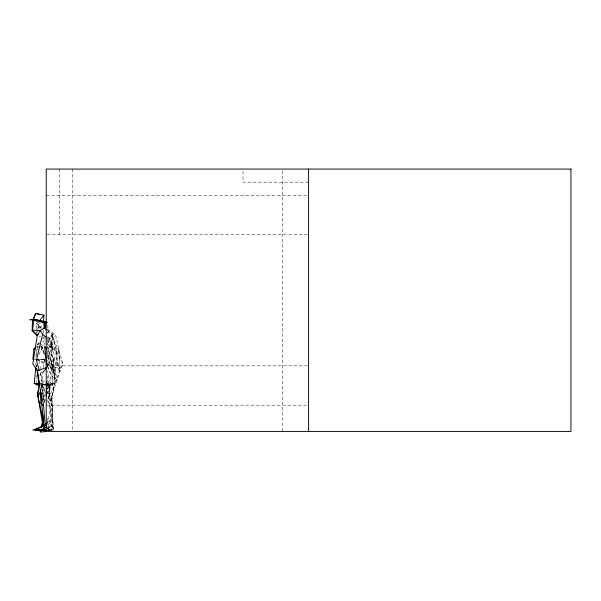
<?xml version="1.0" encoding="UTF-8"?>
<svg xmlns="http://www.w3.org/2000/svg" width="601" height="601" viewBox="0 0 601 601"><rect width="100%" height="100%" fill="white"/><g stroke="black" fill="none" stroke-linecap="round" stroke-linejoin="round"><path stroke-width="0.45" stroke-dasharray="3 2.25" d="M47.081 385.489L52.295 385.496C58.665 370.629 54.533 353.26 49.38 338.506L47.269 337.229M53.106 359.571L52.918 370.599L54.946 379.036L52.099 364.506L52.039 346.176L47.659 341.248L53.106 359.571L54.946 379.036L52.069 376.203L47.787 366.46L47.351 363.951M35.467 364.942L35.504 363.087M46.555 429.189L52.054 425.696L52.542 406.937L49.29 394.707L50.146 384.159L45.856 384.648M47.246 329.1L55.502 334.682L58.56 348.234L63.015 364.161L60.115 368.368L57.057 379.223L50.183 385.098L49.695 399.996L51.108 430.301L51.911 430.429L51.558 400.792L55.127 377.946M36 357.437L36.285 349.414M51.806 346.206L49.38 338.506L52.37 334.374L52.407 349.459L51.01 355.153L52.37 334.374L48.35 331.85L47.426 329.851M36.083 366.956L36.195 365.123M36.203 328.717L36.563 323.278L39.14 322.151M52.542 406.937L49.057 396.87L50.146 384.159L46.953 384.805M46.442 423.457L49.537 420.212L48.658 429.918L46.886 429.918M43.385 367.564L44.617 357.505M47.441 338.386L50.199 340.737L56.569 351.397L63.015 364.161L59.739 371.936L51.814 396.299L48.238 398.921L50.183 385.098L54.496 383.198L57.057 379.223L54.368 367.249L47.216 352.539M36.428 355.236L38.179 343.246M47.321 424.569L50.386 406.081L47.419 398.673M41.304 388.637L42.055 384.129L46.57 384.663M51.558 400.792L54.496 383.198M35.842 334.156L36.481 331.489M36.691 330.595L38.163 324.367L41.522 323.053M44.451 335.531L42.874 342.089L45.27 341.668M41.341 387.78L42.453 383.303L42.536 394.241M42.408 428.919L44.166 428.663L44.992 425.538M39.876 375.377L40.62 372.763L40.455 371.02M44.339 402.475L45.218 399.868M47.261 393.783L50.183 385.098L39.914 379.193M43.392 428.904L44.271 426.334M47.133 353.516L51.243 361.644L52.069 376.203L55.187 378.427L46.855 342.818L52.407 349.459L50.582 338.431L52.37 334.374M48.238 398.921L57.057 379.223M45.248 394.098L44.106 396.547L45.022 400.101M47.517 389.2L49.41 385.121L50.574 384.294L50.101 373.011L47.306 366.197M43.61 429.114L44.707 426.763M41.341 395.593L44.992 388.013M47.359 418.476L49.162 426.545L53.061 430.308L51.814 396.299L53.399 429.625L53.061 430.308L47.471 430.188M41.574 389.335L43.963 384.55M45.15 363.027L44.512 359.39L45.255 357.926M38.975 354.372L45.27 342.36M44.97 402.632L43.377 396.42L45.098 393.197M47.254 389.155L49.41 385.121L45.774 384.738M36.751 332.563L39.012 328.582L42.731 325.118M37.014 345.214L39.997 340.744M42.829 338.851L43.926 337.341M45.21 361.088L44.512 359.39L35.94 359.225L43.325 359.518L44.79 357.58M45.526 364.852L47.787 366.46L49.132 364.762L47.329 347.393M47.246 333.179L48.35 331.85L47.569 323.608M42.694 429.159L45.195 426.394M47.051 333.082L48.35 331.85M40.072 342.615L36.518 345.966L39.621 347.611M54.368 367.249L60.115 368.368L56.689 363.132L59.461 360.983L58.56 348.234M47.517 322.414L47.487 321.911M47.284 428.581L52.054 425.696M37.097 347.213L38.577 346.364M45.834 427.957L49.162 426.545M45.188 392.791L42.423 385.046L40.62 372.763L42.363 385.068L52.257 383.491L52.069 376.203L52.295 385.496L48.689 383.047L47.404 375.768M45.533 384.047L48.689 383.047M47.081 385.249L50.574 384.294L47.329 370.952M42.363 385.068L45.06 384.64M45.961 384.49L52.257 383.491L52.295 385.496M38.847 383.949L40.973 383.618L45.36 385.128L38.825 383.551L40.973 383.618L45.338 385.173M39.275 385.091L45 384.745M47.013 385.391L49.41 385.121M43.325 359.518L44.512 359.39L45.158 362.057M47.449 400.213L50.168 408.147L53.399 429.625L48.658 429.918L47.178 427.709M308.598 182.186L243.014 182.186L243.014 169.069M46.247 195.302L308.598 195.302M47.186 234.653L308.598 234.653M47.186 365.829L307.667 365.829M46.247 405.179L308.598 405.179M35.579 359.368L44.512 359.39M40.673 385.023L42.423 385.046M47.441 430.248L51.108 430.301L47.749 428.723M47.366 430.331L51.911 430.429L47.487 430.301M46.224 322.113L47.877 322.151M40.936 396.435L44.106 396.547L43.377 396.42M47.471 384.775L50.183 385.098M32.875 359.368L35.354 359.811M36.18 359.961L39.486 360.562L45.113 363.012M47.509 339.295L55.683 351.172L57.523 365.468L60.115 368.368L59.011 351.968L55.683 351.172L47.351 344.125M47.111 330.129L52.317 333.84L55.502 334.682M36.533 359.608L39.486 360.562L44.767 364.311M46.998 428.528L51.108 430.301M45.916 363.365L49.132 364.762L55.187 378.427L47.291 344.591M47.411 336.943L50.582 338.431M43.55 426.755L46.908 428.333M43.407 426.725L46.179 428.175M38.915 335.959L40.447 336.86M41.747 328.274L36.563 323.278L39.012 328.582M47.426 349.977L53.113 357.392L59.739 371.936L56.569 351.397L52.317 333.84M41.093 343.96L44.669 348.64M47.314 363.124L52.918 370.599L47.434 356.724M40.057 345.522L43.663 350.623M40.41 328.356L38.163 324.367L38.967 328.807M47.201 339.843L52.407 349.459M41.289 371.493L42.596 373.972L43.835 400.431M41.176 348.43L44.436 354.898M46.472 358.94L49.132 364.762M59.011 351.968L51.551 334.329L56.524 349.617L56.689 363.132M49.537 420.212L53.399 429.625M41.416 346.056L44.451 353.786M41.356 346.033L44.256 353.719M42.078 392.896L43.633 397.231L43.888 399.965M47.209 391.003L49.057 396.87M47.449 355.379L52.129 371.102M43.159 330.43L44.016 333.833M52.099 364.506L54.946 379.036M44.286 426.507L44.707 429.091M47.381 363.921L47.787 366.46M36.3 364.83L36.548 366.655M44.812 338.183L45.083 340.692M43.978 426.8L44.166 428.663M39.486 360.562L40.372 370.148M53.113 357.392L54.811 377M47.321 380.178L48.876 398.598M42.055 384.129L42.566 394.128M36.563 365.092L36.571 366.918M36.616 375.144L36.653 382.461M282.365 170.939L282.365 431.413M72.488 169.069L72.488 430.481M59.371 169.069L59.371 234.653"/><path stroke-width="0.9" d="M46.532 430.233L32.807 430.038L42.709 426.364L42.964 415.231M46.247 396.69L46.57 381.996M42.588 405.239L40.83 403.121L41.086 392.258M38.84 377.879L37.42 370.704L32.845 363.785L37.254 335.561L32.146 330.85L32.462 320.153L34.325 320.513M43.633 321.325L43.865 315.157L35.692 313.429L33.1 319.431L32.649 319.364L45.466 321.723L44.699 321.52M43.039 419.566L37.991 396.525L38.847 383.949L36.789 368.473M42.709 426.364L42.979 422.638M32.875 359.368L33.829 349.151L35.977 346.604M44.992 327.575L44.835 322.452L44.992 327.575L40.237 330.535L37.254 335.561L32.529 330.114L33.754 320.446L32.462 320.153M38.915 385.001L37.157 384.978L34.242 383.31L35.737 367.812M43.798 315.841L43.865 315.157L39.681 320.581M45.33 429.97L45.135 431.676L40.184 431.931L40.583 430.143M41.184 427.454L42.386 422.082L37.307 392.994L38.306 390.44M32.146 330.85L32.529 330.114L40.237 330.535L42.626 334.269L36.413 360.284L39.125 370.201L37.42 370.704M40.898 389.576L40.455 391.364L43.888 425.869M45.578 429.94L45.135 431.676L44.85 429.955M40.725 430.166L40.184 431.931L41.439 430.549M41.807 426.635L42.889 423.104M33.446 319.401L35.692 313.429L39.741 314.639M37.991 396.525L40.38 391.732M37.254 335.561L38.554 333.33M30.05 319.86L30.628 319.371L33.874 319.507L30.05 319.86L30.628 319.371L33.686 320.032M42.739 372.733L46.382 367.985M46.442 423.457L45.203 424.757L35.361 429.933L46.54 430.173M33.829 349.151L35.722 348.009M39.125 370.201L46.901 367.309M38.885 429.422L35.361 429.933L46.886 429.918M30.486 319.597C35.812 319.191 41.236 320.581 46.037 322.835L34.129 319.484M37.886 383.536L34.242 383.31M46.224 322.113L40.785 321.317L39.764 320.536L36.526 320.348M36.864 430.008L46.6 430.278M38.847 383.949L35.091 383.498L39.275 385.091L38.825 383.551L39.275 385.331M33.754 320.446L44.797 322.812M46.367 329.596L44.136 328.003L43.738 322.489M44.82 321.392L46.886 323.053M42.626 334.269L46.758 337.8M40.83 403.121L42.483 404.969M46.855 349.234L44.579 346.266L46.6 364.559M46.683 426.965L45.203 424.757L43.392 403.737L40.455 391.364L38.336 378.284L39.418 382.612M308.598 169.069L308.598 431.413M570.95 169.069L46.247 169.069L46.247 431.413L570.95 431.413L570.95 169.069"/></g></svg>
